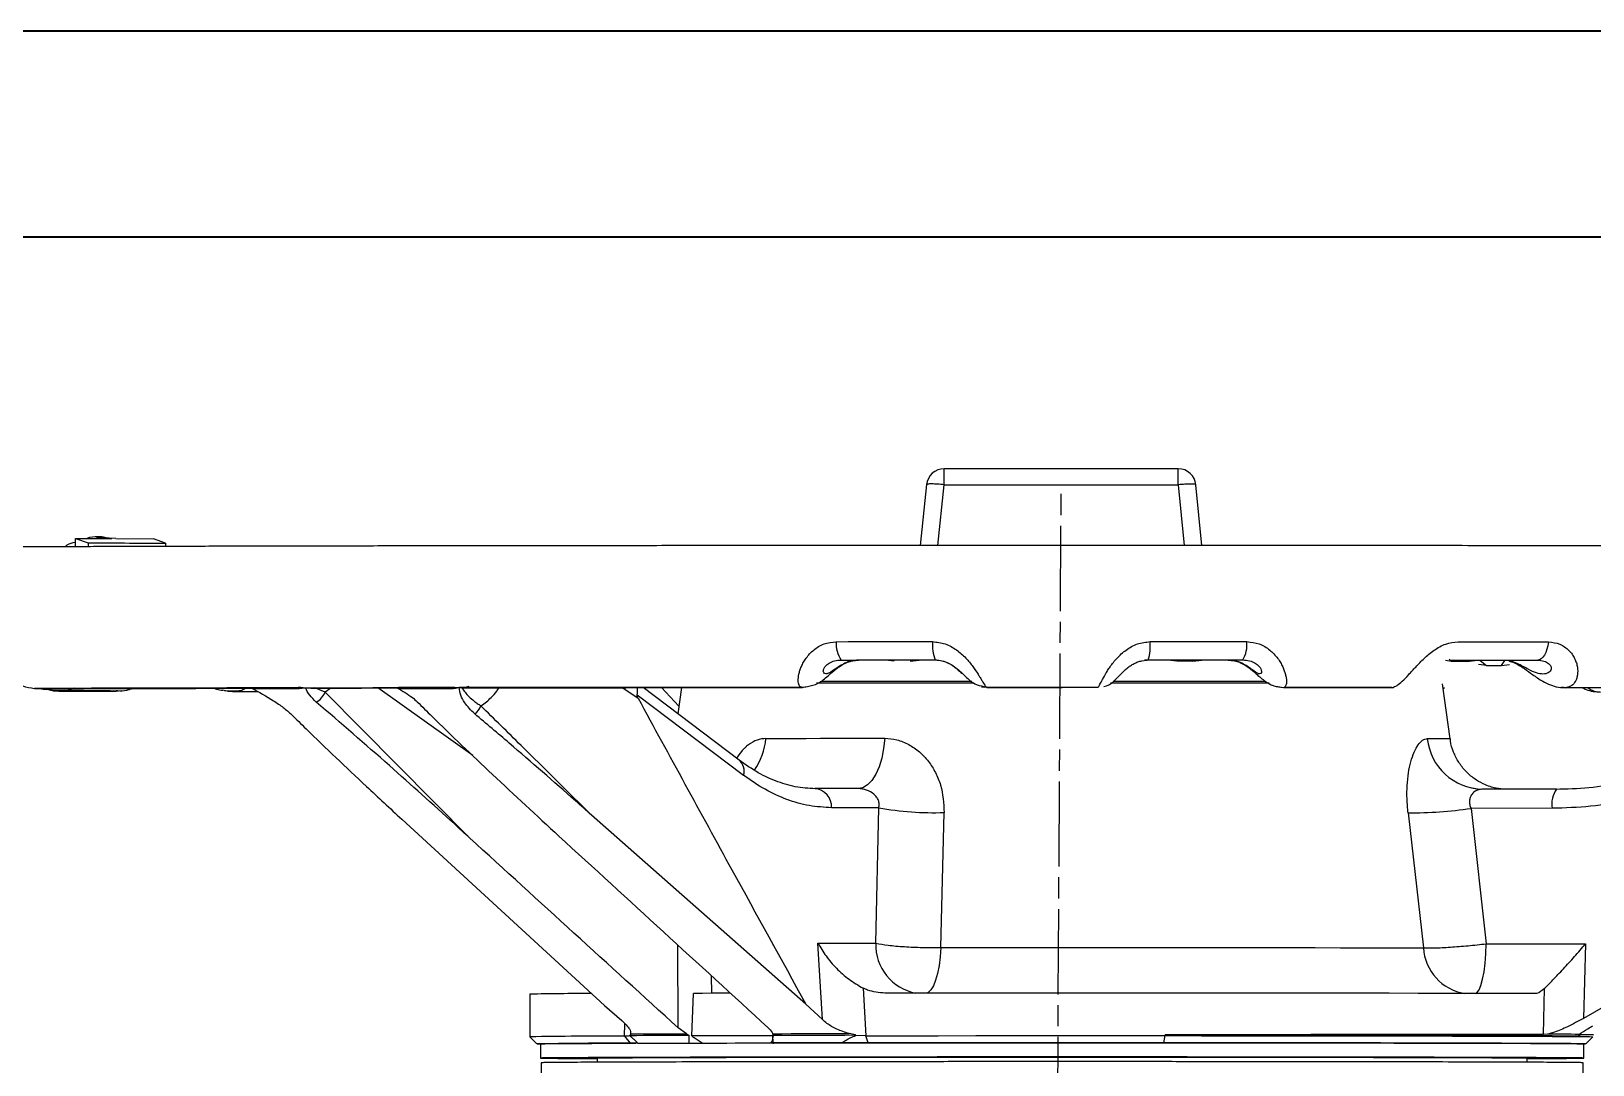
# Model space of a CAD drawing. Header units: millimetres. Extents: x 2136 to 4572, y 748 to 2471.
# Drawn here: x 3630.7 to 3850.6, y 2325.6 to 2471.2 of the extents above; entities that cross this region are included whole.
import ezdxf

# ---------------------------------------------------------------- set-up
doc = ezdxf.new("R2010")
doc.units = ezdxf.units.MM
doc.linetypes.add('AM_ISO08W050', pattern=[18, 12, -1.5, 3, -1.5])
for name, color, linetype, lineweight in [('AM_7', 4, 'AM_ISO08W050', 25), ('AM_BOR', 7, 'Continuous', 50), ('粗实线', 7, 'Continuous', 40)]:
    doc.layers.add(name, color=color, linetype=linetype, lineweight=lineweight)

# ---------------------------------------------------------------- blocks, each defined once
blk = doc.blocks.new('rA3')
at = {"layer": '粗实线'}
for p, q in [((753.384, 421.26), (333.384, 421.26)), ((748.384, 416.26), (358.384, 416.26))]:
    blk.add_line(p, q, dxfattribs=at)

msp = doc.modelspace()

# ---------------------------------------------------------------- linework, layer by layer
at = {"color": 7, "linetype": 'Continuous', "lineweight": 25}
for p, q in [((3759.276, 2407.327), (3759.276, 2409.582)), ((3792.251, 2409.582), (3759.276, 2409.582)), ((3792.251, 2407.326), (3792.251, 2409.582)), ((3756.789, 2407.341), (3755.897, 2398.764)), ((3758.385, 2398.765), (3759.276, 2407.327)), ((3759.276, 2407.327), (3792.251, 2407.326)), ((3792.251, 2407.326), (3793.073, 2398.765)), ((3795.561, 2398.764), (3794.739, 2407.321)), ((3636.884, 2399.772), (3638.678, 2399.148)), ((3636.884, 2399.772), (3642.02, 2399.749)), ((3636.884, 2398.596), (3636.884, 2399.772)), ((3638.678, 2399.148), (3638.678, 2398.602)), ((3642.56, 2399.747), (3639.834, 2399.867)), ((3640.592, 2399.991), (3640.056, 2399.993)), ((3642.56, 2399.747), (3647.889, 2399.726)), ((3649.552, 2399.096), (3647.889, 2399.726)), ((3649.552, 2399.096), (3649.552, 2398.636)), ((3744.781, 2382.637), (3758.027, 2382.641)), ((3744.781, 2382.637), (3747.16, 2382.614)), ((3752.225, 2382.459), (3750.987, 2382.61)), ((3754.498, 2382.46), (3755.739, 2382.612)), ((3787.079, 2382.525), (3787.855, 2382.621)), ((3788.03, 2382.642), (3787.491, 2382.618)), ((3787.855, 2382.621), (3788.03, 2382.642)), ((3788.03, 2382.642), (3801.337, 2382.639)), ((3792.04, 2382.461), (3790.795, 2382.613)), ((3794.324, 2382.461), (3795.568, 2382.612)), ((3801.337, 2382.639), (3799.34, 2382.615)), ((3830.755, 2382.441), (3829.899, 2382.553)), ((3830.755, 2382.441), (3830.407, 2382.74)), ((3830.453, 2382.623), (3842.914, 2382.613)), ((3832.895, 2382.44), (3834.056, 2382.59)), ((3834.781, 2382.59), (3835.661, 2381.842)), ((3837.778, 2381.844), (3838.251, 2382.575)), ((3842.914, 2382.613), (3838.128, 2382.591)), ((3794.324, 2382.461), (3792.04, 2382.461)), ((3832.895, 2382.44), (3830.755, 2382.441)), ((3835.661, 2381.842), (3834.534, 2381.987)), ((3835.661, 2381.842), (3837.778, 2381.844)), ((3837.778, 2381.844), (3838.9, 2381.991)), ((3630.904, 2378.661), (3631.099, 2378.631)), ((3631.201, 2378.62), (3631.119, 2378.631)), ((3631.201, 2378.62), (3631.42, 2378.631)), ((3633.375, 2378.374), (3632.798, 2378.501)), ((3633.215, 2378.444), (3633.551, 2378.399)), ((3633.709, 2378.31), (3633.423, 2378.347)), ((3633.622, 2378.32), (3633.423, 2378.347)), ((3633.551, 2378.399), (3633.61, 2378.391)), ((3633.61, 2378.391), (3634.56, 2378.263)), ((3641.84, 2378.28), (3642.639, 2378.32)), ((3642.583, 2378.234), (3643.395, 2378.358)), ((3642.639, 2378.32), (3642.823, 2378.329)), ((3644.48, 2378.523), (3645.133, 2378.623)), ((3658.02, 2378.298), (3657.626, 2378.396)), ((3658.324, 2378.232), (3657.911, 2378.274)), ((3658.014, 2378.264), (3657.911, 2378.274)), ((3658.485, 2378.242), (3658.324, 2378.232)), ((3658.324, 2378.232), (3662.494, 2378.222)), ((3658.903, 2378.241), (3658.485, 2378.242)), ((3658.608, 2378.25), (3659.01, 2378.19)), ((3661.89, 2378.755), (3668.353, 2378.768)), ((3661.89, 2378.755), (3662.146, 2378.618)), ((3662.146, 2378.618), (3668.388, 2378.625)), ((3668.642, 2378.767), (3668.239, 2378.766)), ((3668.353, 2378.768), (3668.388, 2378.625)), ((3668.388, 2378.625), (3669.131, 2378.728)), ((3672.072, 2378.105), (3670.606, 2378.718)), ((3672.854, 2378.687), (3672.072, 2378.105)), ((3692.882, 2369.165), (3679.496, 2378.698)), ((3682.16, 2378.734), (3682.243, 2378.727)), ((3682.529, 2378.792), (3689.915, 2378.802)), ((3682.529, 2378.792), (3682.811, 2378.635)), ((3682.811, 2378.635), (3689.907, 2378.639)), ((3689.915, 2378.802), (3689.907, 2378.639)), ((3690.931, 2378.744), (3691.327, 2378.719)), ((3691.842, 2378.824), (3692.359, 2378.93)), ((3714.015, 2378.74), (3716.151, 2377.257)), ((3730.368, 2368.542), (3716.853, 2378.743)), ((3721.881, 2376.119), (3719.462, 2378.745)), ((3722.25, 2378.747), (3721.732, 2375.06)), ((3739.111, 2378.79), (3739.791, 2378.844)), ((3739.146, 2378.777), (3739.791, 2378.844)), ((3739.219, 2378.799), (3739.146, 2378.777)), ((3764.549, 2378.852), (3764.919, 2378.821)), ((3765.267, 2378.781), (3764.549, 2378.852)), ((3764.86, 2378.91), (3765.004, 2378.866)), ((3806.454, 2378.846), (3807.193, 2378.782)), ((3806.712, 2378.824), (3807.103, 2378.76)), ((3807.158, 2378.77), (3807.112, 2378.789)), ((3822.349, 2378.76), (3822.556, 2378.781)), ((3830.562, 2371.515), (3829.472, 2379.272)), ((3829.565, 2378.61), (3829.778, 2378.747)), ((3846.241, 2378.817), (3846.963, 2378.748)), ((3846.869, 2378.737), (3846.241, 2378.817)), ((3846.869, 2378.737), (3846.7, 2378.773)), ((3847.204, 2378.737), (3846.869, 2378.737)), ((3692.463, 2357.544), (3672.072, 2378.105)), ((3716.013, 2377.727), (3731.024, 2366.397)), ((3747.167, 2364.524), (3741.053, 2364.543)), ((3747.771, 2364.505), (3747.765, 2364.472)), ((3747.793, 2364.64), (3747.777, 2364.541)), ((3834.648, 2364.399), (3833.711, 2364.57)), ((3835.037, 2364.45), (3834.656, 2364.351)), ((3845.544, 2364.454), (3835.033, 2364.45)), ((3739.788, 2334.162), (3709.606, 2360.782)), ((3750.066, 2361.81), (3743.42, 2361.83)), ((3749.628, 2342.736), (3750.066, 2361.81)), ((3758.794, 2342.14), (3759.274, 2361.154)), ((3824.629, 2361.098), (3826.786, 2342.082)), ((3844.926, 2361.744), (3833.497, 2361.739)), ((3833.497, 2361.739), (3835.638, 2342.663)), ((3682.855, 2360.207), (3711.434, 2333.949)), ((3721.778, 2330.831), (3721.747, 2342.492)), ((3741.495, 2342.762), (3749.628, 2342.736)), ((3742.116, 2331.974), (3741.495, 2342.762)), ((3835.638, 2342.663), (3849.628, 2342.67)), ((3849.628, 2342.67), (3849.352, 2332.158)), ((3726.523, 2335.681), (3726.514, 2338.132)), ((3747.855, 2336.423), (3748.218, 2329.712)), ((3843.692, 2329.864), (3843.853, 2336.341)), ((3700.898, 2335.563), (3700.898, 2329.563)), ((3723.715, 2329.678), (3723.952, 2335.679)), ((3742.116, 2331.974), (3739.788, 2334.162)), ((3853.67, 2334.612), (3849.352, 2332.158)), ((3711.434, 2333.949), (3713.877, 2331.839)), ((3714.216, 2329.655), (3714.274, 2331.396)), ((3714.995, 2329.762), (3714.993, 2329.682)), ((3715.107, 2329.96), (3714.995, 2329.762)), ((3722.954, 2329.979), (3721.778, 2330.831)), ((3722.954, 2329.979), (3723.317, 2329.782)), ((3723.317, 2329.782), (3723.28, 2328.679)), ((3735.098, 2330), (3735.154, 2329.802)), ((3735.198, 2328.699), (3735.154, 2329.802)), ((3746.8, 2329.815), (3745.869, 2330.012)), ((3746.805, 2329.729), (3746.8, 2329.815)), ((3748.218, 2329.712), (3746.805, 2329.729)), ((3790.416, 2329.72), (3790.416, 2329.824)), ((3844.25, 2329.929), (3843.692, 2329.864)), ((3848.731, 2329.902), (3848.644, 2329.843)), ((3700.898, 2329.563), (3701.898, 2328.563)), ((3702.398, 2328.563), (3702.398, 2326.563)), ((3714.216, 2329.655), (3715.038, 2328.653)), ((3715.038, 2328.653), (3715.893, 2328.657)), ((3716.056, 2328.661), (3716.094, 2328.661)), ((3735.214, 2328.547), (3735.208, 2328.686)), ((3748.587, 2328.71), (3748.218, 2329.712)), ((3790.22, 2328.718), (3790.416, 2329.72)), ((3849.398, 2326.563), (3849.398, 2328.563)), ((3849.649, 2328.562), (3850.649, 2329.562)), ((3702.498, 2325.905), (3701.977, 2286.069)), ((3710.398, 2326.576), (3710.398, 2325.975)), ((3841.398, 2325.974), (3841.398, 2326.575)), ((3849.669, 2297.539), (3849.298, 2325.904))]:
    msp.add_line(p, q, dxfattribs=at)
at = {"color": 7, "linetype": 'Continuous', "lineweight": 25, "flags": 128}
for points in [[(3744.08, 2385.221), (3745.764, 2385.222), (3747.45, 2385.223), (3749.14, 2385.223), (3750.832, 2385.224), (3752.526, 2385.224), (3754.224, 2385.225), (3755.923, 2385.225), (3757.624, 2385.225)], [(3788.304, 2385.226), (3790.011, 2385.226), (3791.716, 2385.226), (3793.42, 2385.225), (3795.123, 2385.225), (3796.823, 2385.225), (3798.521, 2385.224), (3800.217, 2385.224), (3801.91, 2385.223)], [(3831.682, 2385.207), (3833.296, 2385.206), (3834.905, 2385.205), (3836.507, 2385.203), (3838.103, 2385.202), (3839.693, 2385.201), (3841.277, 2385.199), (3842.853, 2385.198), (3844.423, 2385.196)], [(3844.423, 2385.196), (3844.32, 2384.65), (3844.184, 2384.149), (3844.02, 2383.703), (3843.83, 2383.324), (3843.62, 2383.019), (3843.394, 2382.796), (3843.156, 2382.659), (3842.914, 2382.613)], [(3755.739, 2382.612), (3755.143, 2382.612), (3754.548, 2382.612), (3753.954, 2382.611), (3753.36, 2382.611), (3752.766, 2382.611), (3752.172, 2382.611), (3751.579, 2382.611), (3750.987, 2382.61)], [(3795.568, 2382.612), (3794.972, 2382.612), (3794.376, 2382.612), (3793.78, 2382.612), (3793.184, 2382.612), (3792.587, 2382.613), (3791.99, 2382.613), (3791.392, 2382.613), (3790.795, 2382.613)], [(3763.449, 2379.384), (3762.63, 2379.383), (3758.443, 2379.381), (3754.373, 2379.377), (3750.446, 2379.373), (3746.688, 2379.369), (3743.125, 2379.363), (3741.296, 2379.36)], [(3805.058, 2379.368), (3804.616, 2379.369), (3800.834, 2379.374), (3796.886, 2379.378), (3792.798, 2379.381), (3788.598, 2379.384), (3784.314, 2379.385), (3782.715, 2379.386)], [(3734.163, 2371.591), (3735.95, 2371.595), (3737.834, 2371.599), (3739.81, 2371.603), (3741.873, 2371.606), (3744.018, 2371.61), (3746.241, 2371.613), (3748.535, 2371.616), (3750.896, 2371.619)], [(3750.896, 2371.619), (3750.743, 2370.182), (3750.475, 2368.829), (3750.101, 2367.602), (3749.633, 2366.54), (3749.086, 2365.677), (3748.478, 2365.042), (3747.827, 2364.653), (3747.155, 2364.524)], [(3758.794, 2342.14), (3758.706, 2340.835), (3758.551, 2339.606), (3758.335, 2338.492), (3758.065, 2337.528), (3757.749, 2336.745), (3757.398, 2336.168), (3757.022, 2335.815), (3756.796, 2335.718)], [(3758.794, 2342.14), (3763.281, 2342.142), (3767.846, 2342.144), (3772.461, 2342.145), (3777.098, 2342.145), (3781.727, 2342.144), (3786.32, 2342.143), (3790.848, 2342.141), (3795.283, 2342.138), (3799.597, 2342.134), (3803.764, 2342.13), (3807.758, 2342.125), (3811.554, 2342.119), (3815.128, 2342.113), (3818.458, 2342.106), (3821.524, 2342.098), (3824.306, 2342.09), (3826.786, 2342.082)], [(3834.182, 2335.664), (3834.335, 2335.763), (3834.626, 2336.155), (3834.896, 2336.795), (3835.136, 2337.661), (3835.336, 2338.72), (3835.49, 2339.937), (3835.592, 2341.267), (3835.638, 2342.663)], [(3729.096, 2335.688), (3727.86, 2335.686), (3726.53, 2335.684), (3725.227, 2335.681), (3723.952, 2335.679)], [(3842.399, 2335.637), (3839.752, 2335.647), (3836.78, 2335.656), (3833.496, 2335.665), (3829.918, 2335.674), (3826.065, 2335.682), (3821.955, 2335.689), (3817.61, 2335.696), (3813.052, 2335.702), (3808.305, 2335.707), (3803.392, 2335.712), (3798.338, 2335.716), (3793.17, 2335.719), (3787.913, 2335.721), (3782.596, 2335.723), (3777.244, 2335.723), (3771.885, 2335.723), (3766.547, 2335.722), (3761.256, 2335.72), (3756.04, 2335.718), (3750.926, 2335.714)], [(3714.995, 2329.762), (3715.946, 2329.764), (3716.923, 2329.767), (3717.927, 2329.77), (3718.956, 2329.772), (3720.009, 2329.775), (3721.088, 2329.777), (3722.191, 2329.78), (3723.317, 2329.782)], [(3715.107, 2329.96), (3716.01, 2329.963), (3716.935, 2329.965), (3717.884, 2329.968), (3718.855, 2329.97), (3719.848, 2329.972), (3720.862, 2329.975), (3721.898, 2329.977), (3722.954, 2329.979)], [(3735.098, 2330), (3736.392, 2330.001), (3737.703, 2330.003), (3739.029, 2330.005), (3740.369, 2330.006), (3741.724, 2330.008), (3743.093, 2330.009), (3744.475, 2330.01), (3745.869, 2330.012)], [(3735.154, 2329.802), (3736.549, 2329.804), (3737.963, 2329.806), (3739.395, 2329.807), (3740.844, 2329.809), (3742.31, 2329.81), (3743.792, 2329.812), (3745.289, 2329.813), (3746.8, 2329.815)], [(3790.416, 2329.824), (3795.522, 2329.821), (3800.529, 2329.818), (3805.415, 2329.813), (3810.155, 2329.809), (3814.725, 2329.803), (3819.105, 2329.797), (3823.271, 2329.79), (3827.205, 2329.783), (3830.886, 2329.774), (3834.297, 2329.766), (3837.42, 2329.757), (3840.242, 2329.747), (3842.748, 2329.738), (3844.926, 2329.727), (3846.764, 2329.717), (3848.256, 2329.706), (3848.888, 2329.7)], [(3702.398, 2328.545), (3702.365, 2328.546), (3701.959, 2328.557), (3701.934, 2328.568), (3702.289, 2328.58), (3703.024, 2328.591), (3704.133, 2328.602), (3705.611, 2328.613), (3707.451, 2328.623), (3709.644, 2328.634), (3712.177, 2328.644), (3715.038, 2328.653)], [(3716.094, 2328.661), (3716.928, 2328.664), (3717.782, 2328.666), (3718.653, 2328.668), (3719.543, 2328.67), (3720.451, 2328.672), (3721.376, 2328.674), (3722.32, 2328.677), (3723.28, 2328.679)], [(3735.162, 2329.698), (3733.637, 2329.696), (3732.137, 2329.693), (3730.663, 2329.691), (3729.216, 2329.689), (3727.797, 2329.686), (3726.406, 2329.684), (3725.045, 2329.681), (3723.715, 2329.678)], [(3725.166, 2328.678), (3726.302, 2328.681), (3727.46, 2328.683), (3728.639, 2328.685), (3729.838, 2328.687), (3731.058, 2328.689), (3732.297, 2328.691), (3733.555, 2328.693), (3734.831, 2328.695)], [(3849.398, 2328.563), (3849.387, 2328.565), (3849.125, 2328.576), (3848.513, 2328.587), (3847.555, 2328.598), (3846.256, 2328.608), (3844.622, 2328.618), (3842.66, 2328.628), (3840.38, 2328.638), (3837.793, 2328.647), (3834.91, 2328.656), (3831.747, 2328.665), (3828.317, 2328.673), (3824.638, 2328.68), (3820.726, 2328.687), (3816.601, 2328.694), (3812.281, 2328.699), (3807.789, 2328.704), (3803.144, 2328.709), (3798.37, 2328.712), (3793.488, 2328.715), (3788.523, 2328.718), (3783.497, 2328.719), (3778.435, 2328.72), (3773.361, 2328.72), (3768.3, 2328.719), (3763.274, 2328.718), (3758.309, 2328.716), (3753.427, 2328.713), (3748.652, 2328.709), (3744.008, 2328.705), (3739.515, 2328.7), (3735.196, 2328.694), (3734.944, 2328.694)], [(3735.198, 2328.699), (3736.364, 2328.7), (3737.544, 2328.702), (3738.736, 2328.703), (3739.94, 2328.704), (3741.156, 2328.706), (3742.384, 2328.707), (3743.623, 2328.708), (3744.872, 2328.71)], [(3748.218, 2329.712), (3753.275, 2329.716), (3758.449, 2329.719), (3763.712, 2329.721), (3769.038, 2329.723), (3774.398, 2329.723), (3779.767, 2329.723), (3785.115, 2329.722), (3790.416, 2329.72)], [(3748.587, 2328.71), (3753.577, 2328.714), (3758.681, 2328.717), (3763.874, 2328.719), (3769.128, 2328.721), (3774.417, 2328.721), (3779.713, 2328.721), (3784.99, 2328.72), (3790.22, 2328.718)], [(3790.22, 2328.718), (3795.258, 2328.715), (3800.199, 2328.712), (3805.019, 2328.708), (3809.695, 2328.703), (3814.205, 2328.698), (3818.526, 2328.692), (3822.637, 2328.685), (3826.518, 2328.678), (3830.15, 2328.67), (3833.515, 2328.661), (3836.597, 2328.652), (3839.381, 2328.643), (3841.853, 2328.633), (3844.002, 2328.623), (3845.816, 2328.613), (3847.287, 2328.602), (3848.408, 2328.591), (3849.173, 2328.58), (3849.579, 2328.569), (3849.623, 2328.558), (3849.398, 2328.549)], [(3790.416, 2329.72), (3795.522, 2329.718), (3800.529, 2329.714), (3805.415, 2329.71), (3810.155, 2329.705), (3814.725, 2329.7), (3819.105, 2329.693), (3823.271, 2329.687), (3827.205, 2329.679), (3830.886, 2329.671), (3834.297, 2329.663), (3837.42, 2329.654), (3840.242, 2329.644), (3842.748, 2329.634), (3844.926, 2329.624), (3846.764, 2329.613), (3848.256, 2329.603), (3849.392, 2329.592), (3850.167, 2329.581), (3850.578, 2329.569), (3850.649, 2329.562)], [(3841.398, 2326.491), (3841.559, 2326.492), (3843.681, 2326.502), (3845.481, 2326.512), (3846.948, 2326.522), (3848.077, 2326.533), (3848.862, 2326.544), (3849.3, 2326.554), (3849.387, 2326.565), (3849.125, 2326.576), (3848.513, 2326.587), (3847.555, 2326.598), (3846.256, 2326.608), (3844.622, 2326.618), (3842.66, 2326.628), (3840.38, 2326.638), (3837.793, 2326.647), (3834.91, 2326.656), (3831.747, 2326.665), (3828.317, 2326.673), (3824.638, 2326.68), (3820.726, 2326.687), (3816.601, 2326.694), (3812.281, 2326.699), (3807.789, 2326.704), (3803.144, 2326.709), (3798.37, 2326.712), (3793.488, 2326.715), (3788.523, 2326.718), (3783.497, 2326.719), (3778.435, 2326.72), (3773.361, 2326.72), (3768.3, 2326.719), (3763.274, 2326.718), (3758.309, 2326.716), (3753.427, 2326.713), (3748.652, 2326.709), (3744.008, 2326.705), (3739.515, 2326.7), (3735.196, 2326.694), (3731.07, 2326.688), (3727.159, 2326.681), (3723.479, 2326.673), (3720.05, 2326.665), (3716.886, 2326.657), (3714.004, 2326.648), (3711.416, 2326.639), (3709.136, 2326.629), (3707.175, 2326.619), (3705.54, 2326.609), (3704.241, 2326.598), (3703.283, 2326.588), (3702.672, 2326.577), (3702.409, 2326.566), (3702.497, 2326.555), (3702.934, 2326.544), (3703.719, 2326.534), (3704.848, 2326.523), (3706.316, 2326.513), (3708.115, 2326.503), (3710.237, 2326.493), (3710.398, 2326.492)], [(3710.398, 2326.551), (3710.192, 2326.558), (3710.192, 2326.568), (3710.543, 2326.579), (3711.242, 2326.589), (3712.286, 2326.599), (3713.67, 2326.609), (3715.385, 2326.618), (3717.424, 2326.628), (3719.774, 2326.636), (3722.424, 2326.645), (3725.36, 2326.653), (3728.565, 2326.661), (3732.022, 2326.668), (3735.714, 2326.674), (3739.62, 2326.68), (3743.719, 2326.686), (3747.99, 2326.69), (3752.41, 2326.694), (3756.956, 2326.698), (3761.602, 2326.7), (3766.325, 2326.702), (3771.099, 2326.703), (3775.898, 2326.704), (3780.698, 2326.703), (3785.472, 2326.702), (3790.194, 2326.7), (3794.841, 2326.697), (3799.386, 2326.694), (3803.806, 2326.69), (3808.077, 2326.685), (3812.177, 2326.68), (3816.083, 2326.674), (3819.774, 2326.667), (3823.232, 2326.66), (3826.437, 2326.653), (3829.372, 2326.644), (3832.022, 2326.636), (3834.372, 2326.627), (3836.411, 2326.618), (3838.127, 2326.608), (3839.51, 2326.598), (3840.555, 2326.588), (3841.254, 2326.578), (3841.604, 2326.568), (3841.604, 2326.557), (3841.398, 2326.55)]]:
    msp.add_lwpolyline(points, dxfattribs=at)
at = {"color": 7, "linetype": 'Continuous', "lineweight": 25}
for centre, radius, start, end in [((3759.276, 2407.082), 2.5, 89.99963, 174.0622), ((3792.251, 2407.082), 2.5, 5.48335, 89.99975), ((3747.606, 2384.791), 3.552, 173.03617, 217.31461), ((3763.065, 2384.749), 5.461, 174.99942, 202.70803), ((3780.563, 2384.738), 7.756, 344.31989, 3.60709), ((3797.84, 2384.77), 4.095, 328.64341, 6.35188), ((3669.333, 2379.306), 2.99, 299.82941, 336.32535), ((3691.273, 2377.386), 2.995, 308.67298, 336.20635), ((3724.806, 2372.462), 9.398, 325.32743, 354.67802), ((3827.892, 2285.174), 86.382, 88.22863, 90.36633), ((3835.235, 2372.386), 7.939, 186.01237, 268.57478), ((3729.06, 2366.969), 2.046, 343.7516, 50.24879), ((3740.789, 2361.923), 2.633, 357.9869, 84.42865), ((3848.473, 2362.36), 3.6, 144.41671, 189.84152), ((3757.775, 2405.06), 43.932, 259.89257, 271.95432), ((3824.594, 2423.266), 62.168, 270.03279, 278.23411), ((3756.552, 2342.533), 6.927, 178.32202, 259.40651), ((3833.728, 2342.53), 6.956, 183.69146, 260.57483), ((3707.972, 2013.631), 322.01, 89.73693, 91.25872), ((3838.849, 1081.387), 1248.554, 89.54649, 89.75213), ((3712.694, 1579.031), 750.625, 89.883813, 90.900378), ((3714.083, 1596.28), 732.377, 89.853938, 90.914175)]:
    msp.add_arc(centre, radius, start, end, dxfattribs=at)
for points in [[(3759.276, 2407.327), (3758.952, 2407.356), (3758.304, 2407.416), (3757.486, 2407.444), (3756.91, 2407.424), (3756.829, 2407.369), (3756.789, 2407.341)], [(3794.739, 2407.321), (3794.7, 2407.349), (3794.62, 2407.405), (3794.043, 2407.43), (3793.223, 2407.408), (3792.575, 2407.354), (3792.251, 2407.326)]]:
    msp.add_open_spline(points, degree=3, dxfattribs=at)
for points, knots in [([(3638.443, 2399.765), (3638.598, 2399.821), (3639.748, 2400.24), (3640.966, 2399.977), (3642.02, 2399.749)], [0, 0, 0, 0, 0.1344178, 1, 1, 1, 1]), ([(3775.899, 2398.767), (3773.5, 2398.767), (3770.119, 2398.767), (3765.116, 2398.766), (3760.825, 2398.765), (3755.72, 2398.764), (3750.378, 2398.763), (3744.813, 2398.76), (3739.11, 2398.758), (3733.325, 2398.755), (3727.5, 2398.751), (3721.67, 2398.747), (3715.863, 2398.742), (3710.104, 2398.737), (3704.413, 2398.731), (3698.809, 2398.725), (3693.308, 2398.718), (3687.926, 2398.711), (3682.677, 2398.703), (3677.573, 2398.695), (3672.626, 2398.687), (3667.846, 2398.678), (3663.243, 2398.669), (3658.827, 2398.659), (3654.605, 2398.649), (3650.584, 2398.639), (3646.773, 2398.628), (3643.175, 2398.617), (3639.797, 2398.606), (3636.643, 2398.595), (3633.715, 2398.583), (3631.015, 2398.572), (3628.547, 2398.56), (3626.307, 2398.549), (3624.302, 2398.537), (3622.578, 2398.526), (3621.614, 2398.518), (3621.168, 2398.515)], [0, 0, 0, 0, 0.0344071, 0.0485109, 0.0718894, 0.0961605, 0.1221805, 0.149305, 0.1772714, 0.2058697, 0.2349502, 0.2644009, 0.2941371, 0.3240924, 0.3542143, 0.3844599, 0.4147936, 0.445185, 0.4756078, 0.5060385, 0.5364555, 0.5668389, 0.5971695, 0.6274283, 0.6575964, 0.6876542, 0.7175815, 0.7473561, 0.7769545, 0.8063502, 0.8355137, 0.8644114, 0.8930048, 0.921249, 0.9490912, 0.9764687, 1, 1, 1, 1]), ([(3635.414, 2398.59), (3635.517, 2398.683), (3635.94, 2399.064), (3636.477, 2399.164), (3636.884, 2399.24)], [0, 0, 0, 0, 0.2430477, 1, 1, 1, 1]), ([(3638.678, 2399.148), (3640.335, 2399.14), (3643.656, 2399.122), (3647.583, 2399.104), (3649.552, 2399.096)], [0, 0, 0, 0, 0.498853, 1, 1, 1, 1]), ([(3937.372, 2378.485), (3937.427, 2378.491), (3937.568, 2378.506), (3937.95, 2378.563), (3938.518, 2378.677), (3939.239, 2378.869), (3940.152, 2379.196), (3941.278, 2379.743), (3942.535, 2380.591), (3943.763, 2381.753), (3944.814, 2383.169), (3945.607, 2384.764), (3946.107, 2386.478), (3946.295, 2388.255), (3946.167, 2390.037), (3945.724, 2391.768), (3944.982, 2393.393), (3943.965, 2394.861), (3942.705, 2396.125), (3941.34, 2397.078), (3940.082, 2397.684), (3939.085, 2398.025), (3938.327, 2398.213), (3937.745, 2398.316), (3937.301, 2398.373), (3936.933, 2398.406), (3936.519, 2398.431), (3936.129, 2398.444), (3935.54, 2398.458), (3934.755, 2398.471), (3933.822, 2398.484), (3932.636, 2398.496), (3931.252, 2398.509), (3929.589, 2398.521), (3927.655, 2398.534), (3925.452, 2398.547), (3922.986, 2398.56), (3920.26, 2398.573), (3917.28, 2398.585), (3914.051, 2398.597), (3910.579, 2398.609), (3906.871, 2398.621), (3902.932, 2398.633), (3898.771, 2398.644), (3894.394, 2398.654), (3889.81, 2398.665), (3885.027, 2398.675), (3880.053, 2398.684), (3874.898, 2398.693), (3869.571, 2398.702), (3864.083, 2398.71), (3858.444, 2398.718), (3852.665, 2398.725), (3846.758, 2398.731), (3840.735, 2398.737), (3834.609, 2398.743), (3828.397, 2398.748), (3822.117, 2398.752), (3815.793, 2398.756), (3809.459, 2398.759), (3803.183, 2398.762), (3797.132, 2398.764), (3791.687, 2398.765), (3786.911, 2398.766), (3781.782, 2398.767), (3778.146, 2398.767), (3775.899, 2398.767)], [0, 0, 0, 0, 0.0017465, 0.0044658, 0.0070078, 0.0098268, 0.0132699, 0.01777, 0.0233681, 0.0295284, 0.0358372, 0.0421771, 0.0485239, 0.0548725, 0.0612218, 0.0675716, 0.0739223, 0.080274, 0.0866264, 0.0929737, 0.0980915, 0.1017275, 0.1047111, 0.1075398, 0.110673, 0.1150505, 0.1222946, 0.1411051, 0.1636746, 0.1818588, 0.204115, 0.2240384, 0.2453355, 0.2673737, 0.2899055, 0.3127692, 0.3358643, 0.359126, 0.3825109, 0.405989, 0.4295389, 0.4531449, 0.4767954, 0.5004811, 0.5241948, 0.5479305, 0.5716831, 0.5954484, 0.619222, 0.6430003, 0.666779, 0.690554, 0.7143201, 0.7380713, 0.7617997, 0.7854945, 0.8091398, 0.8327115, 0.8561692, 0.8794397, 0.9023738, 0.9246109, 0.9449865, 0.9610624, 0.975932, 1, 1, 1, 1]), ([(3620.661, 2385.012), (3620.925, 2384.949), (3621.455, 2384.823), (3622.467, 2383.923), (3623.411, 2382.987), (3624.242, 2382.198), (3625.101, 2381.432), (3626.038, 2380.699), (3627.039, 2380.053), (3628.08, 2379.484), (3629.443, 2378.916), (3630.537, 2378.728), (3631.099, 2378.631)], [0, 0, 0, 0, 0.1245352, 0.2497123, 0.3746683, 0.4358121, 0.4997348, 0.6193036, 0.6831306, 0.7499247, 0.8713728, 1, 1, 1, 1]), ([(3739.111, 2378.79), (3739.004, 2378.874), (3738.798, 2379.038), (3738.681, 2379.697), (3738.748, 2380.455), (3738.941, 2381.168), (3739.152, 2381.728), (3739.442, 2382.313), (3739.956, 2383.119), (3740.836, 2384.082), (3742.294, 2385.019), (3743.485, 2385.154), (3744.08, 2385.221)], [0, 0, 0, 0, 0.12824094, 0.2497124, 0.38013368, 0.44117675, 0.49972094, 0.5635671, 0.62460086, 0.74964368, 0.87499954, 1, 1, 1, 1]), ([(3757.624, 2385.225), (3758.234, 2385.159), (3759.457, 2385.025), (3760.794, 2384.243), (3761.71, 2383.511), (3762.316, 2382.921), (3762.856, 2382.309), (3763.464, 2381.528), (3763.959, 2380.787), (3764.358, 2380.141), (3764.695, 2379.58), (3765.024, 2379.032), (3765.172, 2378.875), (3765.248, 2378.794)], [0, 0, 0, 0, 0.1245194, 0.2495841, 0.3108218, 0.3749069, 0.4359753, 0.4998788, 0.6193777, 0.6832429, 0.7501183, 0.8717113, 1, 1, 1, 1]), ([(3780.96, 2378.792), (3781.013, 2378.871), (3781.118, 2379.025), (3781.451, 2379.676), (3781.857, 2380.431), (3782.292, 2381.145), (3782.667, 2381.707), (3783.105, 2382.294), (3783.797, 2383.105), (3784.854, 2384.076), (3786.458, 2385.023), (3787.689, 2385.159), (3788.304, 2385.226)], [0, 0, 0, 0, 0.12815128, 0.24968425, 0.38014414, 0.44118834, 0.49971966, 0.56356941, 0.62458975, 0.74964254, 0.87500653, 1, 1, 1, 1]), ([(3801.91, 2385.223), (3802.514, 2385.158), (3803.416, 2385.06), (3804.461, 2384.533), (3805.154, 2384.051), (3805.758, 2383.488), (3806.253, 2382.893), (3806.661, 2382.278), (3807.072, 2381.492), (3807.332, 2380.749), (3807.464, 2380.105), (3807.514, 2379.546), (3807.457, 2379.005), (3807.283, 2378.857), (3807.193, 2378.782)], [0, 0, 0, 0, 0.1244726, 0.1859089, 0.2498878, 0.3111053, 0.3751889, 0.4362181, 0.5000981, 0.6195311, 0.6833816, 0.7502528, 0.8718565, 1, 1, 1, 1]), ([(3822.418, 2378.772), (3822.63, 2378.845), (3823.043, 2378.989), (3823.813, 2379.632), (3824.538, 2380.385), (3825.191, 2381.099), (3825.708, 2381.662), (3826.267, 2382.252), (3827.094, 2383.067), (3828.26, 2384.046), (3829.903, 2385.002), (3831.09, 2385.139), (3831.682, 2385.207)], [0, 0, 0, 0, 0.1280635, 0.2496605, 0.3801541, 0.4411983, 0.4997165, 0.5635714, 0.6245804, 0.7496419, 0.8750131, 1, 1, 1, 1]), ([(3844.423, 2385.196), (3844.979, 2385.13), (3845.808, 2385.031), (3846.715, 2384.497), (3847.291, 2384.011), (3847.762, 2383.442), (3848.111, 2382.844), (3848.356, 2382.224), (3848.538, 2381.435), (3848.54, 2380.691), (3848.392, 2380.047), (3848.146, 2379.491), (3847.701, 2378.957), (3847.213, 2378.819), (3846.963, 2378.748)], [0, 0, 0, 0, 0.1244778, 0.1858957, 0.249876, 0.3110978, 0.3752041, 0.4362225, 0.5001072, 0.6195243, 0.6833849, 0.7502763, 0.8719414, 1, 1, 1, 1]), ([(3739.63, 2378.844), (3740.159, 2378.926), (3741.3, 2379.101), (3742.397, 2379.968), (3743.309, 2380.765), (3744.087, 2381.438), (3744.937, 2381.996), (3745.658, 2382.343), (3746.428, 2382.575), (3746.935, 2382.6), (3747.196, 2382.613)], [0, 0, 0, 0, 0.1857217, 0.4006953, 0.525066, 0.6801172, 0.7583564, 0.8357456, 0.9152422, 1, 1, 1, 1]), ([(3747.16, 2382.614), (3746.834, 2382.59), (3746.182, 2382.543), (3745.252, 2382.189), (3744.479, 2381.747), (3743.711, 2381.214), (3743.091, 2380.791), (3742.586, 2380.639), (3742.26, 2380.802), (3742.208, 2381.23), (3742.512, 2381.763), (3743.027, 2382.206), (3743.818, 2382.566), (3744.46, 2382.613), (3744.781, 2382.637)], [0, 0, 0, 0, 0.0625989, 0.1249043, 0.1872263, 0.2496807, 0.3746119, 0.4998044, 0.6249986, 0.7497987, 0.8151711, 0.8749227, 0.9374287, 1, 1, 1, 1]), ([(3750.987, 2382.61), (3750.296, 2382.611), (3748.916, 2382.611), (3747.745, 2382.613), (3747.16, 2382.614)], [0, 0, 0, 0, 0.500015, 1, 1, 1, 1]), ([(3758.234, 2382.616), (3758.008, 2382.615), (3757.324, 2382.613), (3756.374, 2382.613), (3755.739, 2382.612)], [0, 0, 0, 0, 0.33151063, 1, 1, 1, 1]), ([(3758.027, 2382.641), (3758.355, 2382.618), (3759.013, 2382.57), (3759.914, 2382.211), (3760.62, 2381.768), (3761.251, 2381.239), (3761.663, 2380.813), (3761.799, 2380.751), (3761.861, 2380.722)], [0, 0, 0, 0, 0.1298177, 0.2599092, 0.3835834, 0.5188926, 0.7778114, 1, 1, 1, 1]), ([(3758.929, 2382.539), (3759.205, 2382.457), (3759.768, 2382.289), (3760.581, 2381.815), (3761.344, 2381.213), (3762.359, 2380.268), (3763.408, 2379.207), (3764.428, 2378.998), (3764.86, 2378.91)], [0, 0, 0, 0, 0.099024, 0.2022508, 0.3197532, 0.4562471, 0.7696172, 1, 1, 1, 1]), ([(3781.762, 2378.885), (3781.899, 2378.921), (3782.632, 2379.114), (3783.274, 2379.737), (3784.165, 2380.663), (3784.853, 2381.342), (3785.509, 2381.833), (3786.019, 2382.136), (3786.555, 2382.38), (3786.917, 2382.482), (3787.1, 2382.533)], [0, 0, 0, 0, 0.0714083, 0.3809344, 0.5556887, 0.7203323, 0.7949508, 0.8649836, 0.932048, 1, 1, 1, 1]), ([(3790.795, 2382.613), (3790.159, 2382.614), (3788.888, 2382.615), (3787.957, 2382.617), (3787.491, 2382.618)], [0, 0, 0, 0, 0.5000497, 1, 1, 1, 1]), ([(3799.34, 2382.615), (3798.768, 2382.614), (3797.625, 2382.613), (3796.254, 2382.612), (3795.568, 2382.612)], [0, 0, 0, 0, 0.4999263, 1, 1, 1, 1]), ([(3799.296, 2382.615), (3799.582, 2382.6), (3800.131, 2382.572), (3800.949, 2382.308), (3801.672, 2381.938), (3802.433, 2381.408), (3803.031, 2380.878), (3803.767, 2380.191), (3804.709, 2379.458), (3805.754, 2378.937), (3806.336, 2378.873), (3806.574, 2378.846)], [0, 0, 0, 0, 0.093408, 0.1791879, 0.26097, 0.3408111, 0.4814037, 0.5675837, 0.7643431, 0.9034002, 1, 1, 1, 1]), ([(3801.337, 2382.639), (3801.661, 2382.615), (3802.308, 2382.567), (3803.116, 2382.208), (3803.655, 2381.765), (3804, 2381.232), (3804.003, 2380.804), (3803.745, 2380.641), (3803.306, 2380.792), (3802.738, 2381.215), (3802.003, 2381.749), (3801.246, 2382.191), (3800.321, 2382.545), (3799.667, 2382.592), (3799.34, 2382.615)], [0, 0, 0, 0, 0.0625764, 0.1252848, 0.1848998, 0.2501233, 0.3749307, 0.5001323, 0.6253324, 0.7502715, 0.8127295, 0.8750555, 0.937394, 1, 1, 1, 1]), ([(3838.128, 2382.591), (3837.47, 2382.59), (3836.156, 2382.589), (3834.756, 2382.59), (3834.056, 2382.59)], [0, 0, 0, 0, 0.4999268, 1, 1, 1, 1]), ([(3842.914, 2382.613), (3843.21, 2382.589), (3843.805, 2382.541), (3844.464, 2382.18), (3844.799, 2381.738), (3844.831, 2381.205), (3844.416, 2380.776), (3843.662, 2380.614), (3842.743, 2380.766), (3841.805, 2381.189), (3840.847, 2381.723), (3839.993, 2382.165), (3839.055, 2382.52), (3838.437, 2382.567), (3838.128, 2382.591)], [0, 0, 0, 0, 0.0625764, 0.1252848, 0.1848997, 0.2501233, 0.3749307, 0.5001323, 0.6253324, 0.7502715, 0.8127295, 0.8750555, 0.937394, 1, 1, 1, 1]), ([(3838.846, 2382.499), (3839.078, 2382.432), (3839.542, 2382.297), (3840.3, 2381.897), (3841.208, 2381.308), (3842.043, 2380.684), (3843.115, 2379.923), (3844.225, 2379.278), (3845.549, 2378.814), (3846.324, 2378.76), (3846.74, 2378.731)], [0, 0, 0, 0, 0.0868567, 0.1736311, 0.259945, 0.4143185, 0.5098834, 0.7141667, 0.8464297, 1, 1, 1, 1]), ([(3631.099, 2378.631), (3632.629, 2378.637), (3635.695, 2378.649), (3640.649, 2378.665), (3645.643, 2378.679), (3650.626, 2378.691), (3655.924, 2378.703), (3659.727, 2378.711), (3661.628, 2378.715)], [0, 0, 0, 0, 0.1901055, 0.3809491, 0.5349186, 0.6888882, 0.8444441, 1, 1, 1, 1]), ([(3661.66, 2378.702), (3659.344, 2378.697), (3654.703, 2378.688), (3648.744, 2378.675), (3643.554, 2378.661), (3639.085, 2378.648), (3634.92, 2378.635), (3632.44, 2378.625), (3631.201, 2378.62)], [0, 0, 0, 0, 0.1905993, 0.3819402, 0.5356681, 0.689396, 0.844698, 1, 1, 1, 1]), ([(3631.973, 2378.661), (3632.045, 2378.633), (3632.313, 2378.527), (3632.593, 2378.512), (3632.798, 2378.501)], [0, 0, 0, 0, 0.2662563, 1, 1, 1, 1]), ([(3632.08, 2378.576), (3632.108, 2378.576), (3633.06, 2378.581), (3635.16, 2378.589), (3638.397, 2378.601), (3641.906, 2378.613), (3645.644, 2378.625), (3649.612, 2378.636), (3653.809, 2378.647), (3657.837, 2378.657), (3660.554, 2378.663), (3661.724, 2378.665)], [0, 0, 0, 0, 0.003964, 0.1311845, 0.2589432, 0.3871182, 0.5156196, 0.6443792, 0.7733439, 0.9024716, 1, 1, 1, 1]), ([(3636.788, 2378.684), (3636.569, 2378.587), (3635.648, 2378.179), (3634.548, 2378.254), (3633.709, 2378.31)], [0, 0, 0, 0, 0.23741312, 1, 1, 1, 1]), ([(3633.709, 2378.31), (3634.98, 2378.305), (3637.525, 2378.295), (3640.4, 2378.285), (3641.84, 2378.28)], [0, 0, 0, 0, 0.4993995, 1, 1, 1, 1]), ([(3641.759, 2378.29), (3640.321, 2378.295), (3637.544, 2378.305), (3635.086, 2378.314), (3633.901, 2378.319)], [0, 0, 0, 0, 0.5178805, 1, 1, 1, 1]), ([(3634.536, 2378.263), (3634.542, 2378.263), (3635.544, 2378.259), (3637.775, 2378.25), (3640.466, 2378.241), (3642.175, 2378.236), (3642.642, 2378.234)], [0, 0, 0, 0, 0.0022858, 0.4215553, 0.8421077, 1, 1, 1, 1]), ([(3642.823, 2378.329), (3643.255, 2378.304), (3643.889, 2378.266), (3644.542, 2378.536), (3644.751, 2378.622)], [0, 0, 0, 0, 0.68017584, 1, 1, 1, 1]), ([(3656.438, 2378.653), (3656.547, 2378.607), (3656.94, 2378.439), (3657.338, 2378.414), (3657.626, 2378.396)], [0, 0, 0, 0, 0.2767867, 1, 1, 1, 1]), ([(3660.904, 2378.663), (3660.711, 2378.547), (3660.111, 2378.186), (3659.335, 2378.232), (3658.809, 2378.263)], [0, 0, 0, 0, 0.3216108, 1, 1, 1, 1]), ([(3658.997, 2378.19), (3659.986, 2378.188), (3661.146, 2378.185), (3662.382, 2378.182), (3662.564, 2378.182)], [0, 0, 0, 0, 0.8524702, 1, 1, 1, 1]), ([(3661.628, 2378.715), (3661.624, 2378.722), (3661.616, 2378.738), (3661.726, 2378.752), (3661.841, 2378.754), (3661.89, 2378.755)], [0, 0, 0, 0, 0.36415878, 0.730056, 1, 1, 1, 1]), ([(3661.628, 2378.715), (3661.699, 2378.686), (3661.844, 2378.629), (3662.044, 2378.622), (3662.146, 2378.618)], [0, 0, 0, 0, 0.4905779, 1, 1, 1, 1]), ([(3661.66, 2378.702), (3662.735, 2378.113), (3664.352, 2377.228), (3666.211, 2375.95), (3666.933, 2375.301), (3667.3, 2374.972)], [0, 0, 0, 0, 0.4948815, 0.7435182, 1, 1, 1, 1]), ([(3668.353, 2378.768), (3668.433, 2378.767), (3668.594, 2378.765), (3668.876, 2378.748), (3669.054, 2378.734), (3669.131, 2378.728)], [0, 0, 0, 0, 0.3587973, 0.7200357, 1, 1, 1, 1]), ([(3669.131, 2378.728), (3671.231, 2378.731), (3675.436, 2378.738), (3679.907, 2378.744), (3682.145, 2378.747)], [0, 0, 0, 0, 0.4993351, 1, 1, 1, 1]), ([(3669.293, 2378.715), (3671.372, 2378.719), (3675.532, 2378.725), (3679.951, 2378.731), (3682.16, 2378.734)], [0, 0, 0, 0, 0.5000042, 1, 1, 1, 1]), ([(3670.82, 2376.712), (3670.485, 2377.034), (3669.758, 2377.732), (3669.456, 2378.371), (3669.293, 2378.715)], [0, 0, 0, 0, 0.461832, 1, 1, 1, 1]), ([(3670.044, 2378.682), (3670.914, 2378.684), (3673.442, 2378.688), (3677.527, 2378.695), (3680.816, 2378.7), (3682.313, 2378.703)], [0, 0, 0, 0, 0.2220878, 0.6459102, 1, 1, 1, 1]), ([(3682.145, 2378.747), (3682.152, 2378.755), (3682.165, 2378.771), (3682.31, 2378.789), (3682.459, 2378.791), (3682.529, 2378.792)], [0, 0, 0, 0, 0.34458151, 0.6913843, 1, 1, 1, 1]), ([(3682.145, 2378.747), (3682.313, 2378.698), (3682.516, 2378.639), (3682.769, 2378.636), (3682.811, 2378.635)], [0, 0, 0, 0, 0.8320754, 1, 1, 1, 1]), ([(3682.16, 2378.734), (3682.956, 2378.278), (3684.07, 2377.64), (3684.828, 2376.949), (3685.045, 2376.752)], [0, 0, 0, 0, 0.7138885, 1, 1, 1, 1]), ([(3689.907, 2378.639), (3690.042, 2378.643), (3690.319, 2378.652), (3690.619, 2378.722), (3690.773, 2378.757)], [0, 0, 0, 0, 0.4892665, 1, 1, 1, 1]), ([(3689.915, 2378.802), (3690.007, 2378.801), (3690.192, 2378.799), (3690.503, 2378.78), (3690.687, 2378.764), (3690.773, 2378.757)], [0, 0, 0, 0, 0.3456454, 0.6937449, 1, 1, 1, 1]), ([(3690.773, 2378.757), (3693.641, 2378.76), (3699.387, 2378.766), (3707.807, 2378.774), (3715.832, 2378.779), (3723.436, 2378.784), (3731.191, 2378.788), (3736.471, 2378.79), (3739.111, 2378.79)], [0, 0, 0, 0, 0.1905194, 0.3817787, 0.5355474, 0.689316, 0.844658, 1, 1, 1, 1]), ([(3739.146, 2378.777), (3735.91, 2378.776), (3729.426, 2378.774), (3720.545, 2378.769), (3712.445, 2378.764), (3705.105, 2378.758), (3697.903, 2378.752), (3693.255, 2378.747), (3690.931, 2378.744)], [0, 0, 0, 0, 0.191069, 0.3828813, 0.5363817, 0.689882, 0.844941, 1, 1, 1, 1]), ([(3693.144, 2375.048), (3692.615, 2375.572), (3691.71, 2376.468), (3691.12, 2377.708), (3690.995, 2378.396), (3690.931, 2378.744)], [0, 0, 0, 0, 0.4102096, 0.7017854, 1, 1, 1, 1]), ([(3691.328, 2378.719), (3691.618, 2378.306), (3692.057, 2377.68), (3692.896, 2376.954), (3693.415, 2376.572), (3693.703, 2376.377), (3693.866, 2376.271), (3693.953, 2376.217), (3693.997, 2376.189), (3694.009, 2376.181), (3694.012, 2376.179), (3694.013, 2376.178), (3694.013, 2376.178), (3694.013, 2376.178)], [0, 0, 0, 0, 0.49197562, 0.74489765, 0.87175356, 0.93563258, 0.96773802, 0.99159295, 0.99772437, 0.99934206, 0.99978984, 0.99992413, 1, 1, 1, 1]), ([(3691.551, 2378.716), (3692.485, 2378.717), (3695.298, 2378.721), (3700.142, 2378.727), (3706.061, 2378.733), (3712.101, 2378.739), (3718.24, 2378.744), (3724.462, 2378.749), (3730.752, 2378.753), (3735.703, 2378.756), (3738.572, 2378.757), (3739.307, 2378.758)], [0, 0, 0, 0, 0.0636959, 0.1918521, 0.3199247, 0.4478685, 0.5756211, 0.7030914, 0.8301371, 0.9565192, 1, 1, 1, 1]), ([(3694.013, 2376.178), (3694.277, 2376.363), (3694.771, 2376.709), (3695.511, 2377.417), (3696.127, 2378.019), (3696.44, 2378.561), (3696.533, 2378.722)], [0, 0, 0, 0, 0.28673118, 0.53732024, 0.86197598, 1, 1, 1, 1]), ([(3716.013, 2377.727), (3716.063, 2378.055), (3716.117, 2378.415), (3716.036, 2378.716), (3716.029, 2378.742)], [0, 0, 0, 0, 0.911396, 1, 1, 1, 1]), ([(3741.822, 2379.633), (3742.444, 2379.634), (3744.765, 2379.638), (3749.368, 2379.644), (3755.528, 2379.651), (3760.188, 2379.655), (3762.793, 2379.656), (3763.148, 2379.656)], [0, 0, 0, 0, 0.1039033, 0.3876622, 0.671421, 0.9551799, 1, 1, 1, 1]), ([(3765.248, 2378.794), (3767.862, 2378.794), (3773.096, 2378.794), (3778.336, 2378.793), (3780.96, 2378.792)], [0, 0, 0, 0, 0.4994046, 1, 1, 1, 1]), ([(3780.947, 2378.78), (3778.335, 2378.78), (3773.106, 2378.781), (3767.882, 2378.781), (3765.267, 2378.781)], [0, 0, 0, 0, 0.499406, 1, 1, 1, 1]), ([(3765.293, 2378.766), (3765.472, 2378.766), (3767.072, 2378.766), (3770.607, 2378.767), (3773.966, 2378.767), (3775.899, 2378.767)], [0, 0, 0, 0, 0.0506143, 0.4536054, 1, 1, 1, 1]), ([(3783.071, 2379.658), (3785.148, 2379.657), (3789.486, 2379.655), (3795.801, 2379.651), (3800.941, 2379.646), (3803.693, 2379.641), (3804.563, 2379.64)], [0, 0, 0, 0, 0.27176479, 0.56750305, 0.86324131, 1, 1, 1, 1]), ([(3807.06, 2378.76), (3808.914, 2378.759), (3812.717, 2378.757), (3817.778, 2378.755), (3820.959, 2378.753), (3822.233, 2378.752)], [0, 0, 0, 0, 0.3629631, 0.7448966, 1, 1, 1, 1]), ([(3822.349, 2378.76), (3819.843, 2378.762), (3814.826, 2378.766), (3809.716, 2378.769), (3807.158, 2378.77)], [0, 0, 0, 0, 0.4994071, 1, 1, 1, 1]), ([(3807.193, 2378.782), (3809.751, 2378.78), (3814.872, 2378.777), (3819.901, 2378.773), (3822.418, 2378.772)], [0, 0, 0, 0, 0.4994057, 1, 1, 1, 1]), ([(3846.963, 2378.748), (3849.291, 2378.745), (3853.952, 2378.739), (3858.428, 2378.733), (3860.668, 2378.73)], [0, 0, 0, 0, 0.4994067, 1, 1, 1, 1]), ([(3860.542, 2378.72), (3858.313, 2378.723), (3854.07, 2378.729), (3849.652, 2378.734), (3847.554, 2378.736)], [0, 0, 0, 0, 0.5254004, 1, 1, 1, 1]), ([(3849.219, 2378.728), (3849.378, 2378.643), (3850.165, 2378.225), (3851.028, 2378.167), (3851.715, 2378.121)], [0, 0, 0, 0, 0.2028461, 1, 1, 1, 1]), ([(3850.006, 2378.727), (3850.194, 2378.599), (3850.808, 2378.177), (3851.317, 2378.172), (3851.669, 2378.169)], [0, 0, 0, 0, 0.3060772, 1, 1, 1, 1]), ([(3692.463, 2357.544), (3691.715, 2358.225), (3687.975, 2361.632), (3680.896, 2368.02), (3674.277, 2373.73), (3670.82, 2376.712)], [0, 0, 0, 0, 0.1067041, 0.5335339, 1, 1, 1, 1]), ([(3685.045, 2376.752), (3685.73, 2376.069), (3689.152, 2372.659), (3695.776, 2366.35), (3701.861, 2360.73), (3704.996, 2357.834)], [0, 0, 0, 0, 0.10808648, 0.54047259, 1, 1, 1, 1]), ([(3709.606, 2360.782), (3706.292, 2364.052), (3701.094, 2369.181), (3695.897, 2374.316), (3694.013, 2376.178)], [0, 0, 0, 0, 0.6374709, 1, 1, 1, 1]), ([(3716.151, 2377.257), (3716.127, 2377.302), (3716.078, 2377.396), (3716.028, 2377.526), (3716.008, 2377.634), (3716.007, 2377.69), (3716.012, 2377.718), (3716.013, 2377.727)], [0, 0, 0, 0, 0.3325712, 0.6879646, 0.8313814, 0.949784, 1, 1, 1, 1]), ([(3716.151, 2377.257), (3720.55, 2369.194), (3728.406, 2354.797), (3736.31, 2340.467), (3739.788, 2334.162)], [0, 0, 0, 0, 0.5600002, 1, 1, 1, 1]), ([(3667.3, 2374.972), (3667.989, 2374.297), (3671.431, 2370.92), (3676.622, 2365.996), (3681.196, 2361.748), (3682.855, 2360.207)], [0, 0, 0, 0, 0.1374136, 0.6871079, 1, 1, 1, 1]), ([(3709.606, 2360.782), (3708.843, 2361.458), (3705.026, 2364.84), (3699.589, 2369.599), (3694.769, 2373.674), (3693.144, 2375.048)], [0, 0, 0, 0, 0.14213623, 0.71070448, 1, 1, 1, 1]), ([(3734.163, 2371.591), (3733.744, 2371.546), (3732.894, 2371.457), (3731.998, 2370.925), (3731.428, 2370.475), (3731.095, 2370.175), (3730.58, 2369.655), (3730.218, 2369.104), (3729.981, 2368.745)], [0, 0, 0, 0, 0.2689949, 0.5444827, 0.6080958, 0.6798197, 0.7914169, 1, 1, 1, 1]), ([(3750.896, 2371.619), (3751.475, 2371.576), (3752.648, 2371.489), (3754.311, 2370.787), (3755.823, 2369.756), (3757.092, 2368.4), (3758.092, 2366.799), (3759.069, 2364.428), (3759.192, 2362.461), (3759.274, 2361.154)], [0, 0, 0, 0, 0.1235233, 0.2501507, 0.3747805, 0.5002123, 0.6235234, 0.7497125, 1, 1, 1, 1]), ([(3824.629, 2361.098), (3824.57, 2361.756), (3824.452, 2363.065), (3824.485, 2364.969), (3824.662, 2366.748), (3824.996, 2368.347), (3825.459, 2369.699), (3826.035, 2370.727), (3826.672, 2371.427), (3827.119, 2371.512), (3827.34, 2371.554)], [0, 0, 0, 0, 0.1262135, 0.2512855, 0.3774369, 0.5006266, 0.6257769, 0.7501083, 0.876543, 1, 1, 1, 1]), ([(3837.888, 2364.451), (3837.834, 2364.456), (3837.706, 2364.469), (3837.36, 2364.518), (3836.848, 2364.617), (3836.106, 2364.818), (3835.087, 2365.221), (3833.896, 2365.917), (3832.719, 2366.937), (3831.719, 2368.209), (3831.009, 2369.661), (3830.631, 2370.79), (3830.591, 2371.423), (3830.585, 2371.519)], [0, 0, 0, 0, 0.029082, 0.0680689, 0.1120949, 0.1798403, 0.2758785, 0.404412, 0.5453155, 0.6882167, 0.8313933, 0.974618, 1, 1, 1, 1]), ([(3741.467, 2364.498), (3740.526, 2364.538), (3738.65, 2364.619), (3735.844, 2365.414), (3733.069, 2366.656), (3731.27, 2367.912), (3730.368, 2368.542)], [0, 0, 0, 0, 0.2510101, 0.5002071, 0.7492979, 1, 1, 1, 1]), ([(3865.317, 2368.699), (3863.583, 2367.984), (3860.221, 2366.598), (3855.095, 2365.306), (3850.189, 2364.541), (3846.989, 2364.453), (3845.436, 2364.41)], [0, 0, 0, 0, 0.2733047, 0.5299772, 0.7718071, 1, 1, 1, 1]), ([(3743.42, 2361.83), (3742.366, 2361.889), (3740.266, 2362.007), (3737.121, 2362.919), (3734.02, 2364.31), (3732.022, 2365.701), (3731.024, 2366.397)], [0, 0, 0, 0, 0.2514799, 0.5012785, 0.7507527, 1, 1, 1, 1]), ([(3865.927, 2366.282), (3864.258, 2365.589), (3860.92, 2364.202), (3855.684, 2362.818), (3850.339, 2361.914), (3846.735, 2361.801), (3844.926, 2361.744)], [0, 0, 0, 0, 0.2492462, 0.4987214, 0.7485201, 1, 1, 1, 1]), ([(3750.066, 2361.81), (3750.093, 2361.988), (3750.145, 2362.336), (3750.029, 2362.869), (3749.766, 2363.351), (3749.243, 2363.905), (3748.356, 2364.408), (3747.559, 2364.485), (3747.155, 2364.524)], [0, 0, 0, 0, 0.1251651, 0.2440023, 0.362149, 0.4834229, 0.7377951, 1, 1, 1, 1]), ([(3834.656, 2364.351), (3834.525, 2364.327), (3834.14, 2364.258), (3833.672, 2363.831), (3833.367, 2363.282), (3833.258, 2362.801), (3833.288, 2362.267), (3833.426, 2361.919), (3833.497, 2361.739)], [0, 0, 0, 0, 0.1521978, 0.4444541, 0.5839191, 0.7193022, 0.8553903, 1, 1, 1, 1]), ([(3721.778, 2330.831), (3716.891, 2335.28), (3707.117, 2344.177), (3697.348, 2353.089), (3692.463, 2357.544)], [0, 0, 0, 0, 0.4999999, 1, 1, 1, 1]), ([(3704.996, 2357.834), (3709.9, 2353.34), (3719.708, 2344.351), (3729.522, 2335.379), (3734.429, 2330.893)], [0, 0, 0, 0, 0.49999989, 1, 1, 1, 1]), ([(3741.495, 2342.762), (3741.849, 2342.152), (3742.556, 2340.935), (3744.048, 2339.206), (3745.824, 2337.587), (3747.178, 2336.811), (3747.855, 2336.423)], [0, 0, 0, 0, 0.2505535, 0.5002592, 0.7500542, 1, 1, 1, 1]), ([(3749.628, 2342.736), (3750.183, 2342.64), (3751.295, 2342.447), (3753.636, 2342.245), (3756.227, 2342.125), (3757.937, 2342.135), (3758.794, 2342.14)], [0, 0, 0, 0, 0.248705, 0.4981896, 0.7483774, 1, 1, 1, 1]), ([(3826.786, 2342.082), (3827.291, 2342.076), (3828.299, 2342.064), (3830.539, 2342.179), (3833.066, 2342.377), (3834.781, 2342.568), (3835.638, 2342.663)], [0, 0, 0, 0, 0.25036705, 0.50052482, 0.75010341, 1, 1, 1, 1]), ([(3843.853, 2336.341), (3844.224, 2336.729), (3844.967, 2337.503), (3846.511, 2339.119), (3848.088, 2340.845), (3849.114, 2342.061), (3849.628, 2342.67)], [0, 0, 0, 0, 0.2499495, 0.4997482, 0.7494576, 1, 1, 1, 1]), ([(3750.926, 2335.714), (3750.094, 2335.788), (3749.027, 2335.882), (3748.065, 2336.326), (3747.855, 2336.423)], [0, 0, 0, 0, 0.7808049, 1, 1, 1, 1]), ([(3843.853, 2336.341), (3843.492, 2336.045), (3843.031, 2335.666), (3842.512, 2335.642), (3842.399, 2335.637)], [0, 0, 0, 0, 0.7807887, 1, 1, 1, 1]), ([(3745.869, 2330.012), (3745.282, 2330.204), (3744.109, 2330.589), (3742.878, 2331.319), (3742.322, 2331.796), (3742.116, 2331.974)], [0, 0, 0, 0, 0.3869803, 0.7723493, 1, 1, 1, 1]), ([(3849.352, 2332.158), (3848.598, 2331.751), (3847.203, 2330.997), (3845.379, 2330.225), (3844.573, 2330.014), (3844.25, 2329.929)], [0, 0, 0, 0, 0.413014, 0.7645313, 1, 1, 1, 1]), ([(3713.877, 2331.839), (3714.307, 2331.422), (3715.063, 2330.689), (3715.094, 2330.18), (3715.107, 2329.96)], [0, 0, 0, 0, 0.5693211, 1, 1, 1, 1]), ([(3734.429, 2330.893), (3734.668, 2330.643), (3734.958, 2330.339), (3735.077, 2330.051), (3735.098, 2330)], [0, 0, 0, 0, 0.8219025, 1, 1, 1, 1]), ([(3744.872, 2328.71), (3745.061, 2328.838), (3745.457, 2329.107), (3746.097, 2329.467), (3746.568, 2329.641), (3746.805, 2329.729)], [0, 0, 0, 0, 0.3105432, 0.6533134, 1, 1, 1, 1]), ([(3843.692, 2329.864), (3842.758, 2329.867), (3840.889, 2329.871), (3837.481, 2329.875), (3833.633, 2329.877), (3829.358, 2329.878), (3824.747, 2329.876), (3819.797, 2329.872), (3814.484, 2329.866), (3807.892, 2329.857), (3799.912, 2329.844), (3793.599, 2329.83), (3790.416, 2329.824)], [0, 0, 0, 0, 0.0890148, 0.1780296, 0.2696304, 0.3612313, 0.4502461, 0.5392609, 0.6308618, 0.7224627, 0.8600618, 1, 1, 1, 1]), ([(3850.802, 2329.812), (3850.618, 2329.818), (3850.251, 2329.829), (3849.18, 2329.838), (3848.644, 2329.843)], [0, 0, 0, 0, 0.4998371, 1, 1, 1, 1]), ([(3848.731, 2329.902), (3849.127, 2330.165), (3849.712, 2330.555), (3850.426, 2330.97), (3850.658, 2331.105)], [0, 0, 0, 0, 0.67543597, 1, 1, 1, 1]), ([(3714.993, 2329.682), (3714.853, 2329.675), (3714.666, 2329.666), (3714.307, 2329.657), (3714.216, 2329.655)], [0, 0, 0, 0, 0.744992, 1, 1, 1, 1]), ([(3714.993, 2329.682), (3715.125, 2329.583), (3715.381, 2329.392), (3715.746, 2329.041), (3715.978, 2328.788), (3716.094, 2328.661)], [0, 0, 0, 0, 0.3473237, 0.6730226, 1, 1, 1, 1]), ([(3723.28, 2328.679), (3723.644, 2328.678), (3724.272, 2328.678), (3724.902, 2328.678), (3725.166, 2328.678)], [0, 0, 0, 0, 0.5811568, 1, 1, 1, 1]), ([(3725.166, 2328.678), (3724.781, 2328.907), (3724.271, 2329.209), (3723.824, 2329.586), (3723.715, 2329.678)], [0, 0, 0, 0, 0.7555152, 1, 1, 1, 1]), ([(3735.162, 2329.698), (3735.135, 2329.415), (3735.1, 2329.041), (3734.884, 2328.763), (3734.831, 2328.695)], [0, 0, 0, 0, 0.7558236, 1, 1, 1, 1]), ([(3734.831, 2328.695), (3734.976, 2328.696), (3735.214, 2328.697), (3735.203, 2328.698), (3735.198, 2328.699)], [0, 0, 0, 0, 0.6049865, 1, 1, 1, 1]), ([(3744.872, 2328.71), (3745.199, 2328.71), (3745.852, 2328.709), (3747.124, 2328.709), (3748.016, 2328.71), (3748.587, 2328.71)], [0, 0, 0, 0, 0.26453, 0.5290574, 1, 1, 1, 1]), ([(3775.898, 2326.061), (3772.696, 2326.061), (3766.29, 2326.061), (3756.847, 2326.056), (3747.729, 2326.05), (3739.093, 2326.041), (3731.087, 2326.029), (3723.848, 2326.016), (3717.499, 2326), (3712.151, 2325.983), (3707.888, 2325.965), (3704.812, 2325.945), (3702.862, 2325.925), (3702.62, 2325.912), (3702.498, 2325.905)], [0, 0, 0, 0, 0.0833348, 0.1666696, 0.2500044, 0.3333393, 0.4166741, 0.5000089, 0.5833437, 0.6666785, 0.7500133, 0.8333482, 0.916683, 1, 1, 1, 1]), ([(3849.298, 2325.904), (3849.177, 2325.911), (3848.934, 2325.924), (3846.985, 2325.945), (3843.909, 2325.964), (3839.645, 2325.983), (3834.297, 2326), (3827.948, 2326.015), (3820.709, 2326.029), (3812.703, 2326.04), (3804.068, 2326.05), (3794.95, 2326.056), (3785.506, 2326.06), (3779.101, 2326.061), (3775.898, 2326.061)], [0, 0, 0, 0, 0.08331703, 0.16665184, 0.24998666, 0.33332147, 0.41665629, 0.49999111, 0.58332592, 0.66666074, 0.74999555, 0.83333037, 0.91666518, 1, 1, 1, 1])]:
    msp.add_open_spline(points, degree=3, knots=knots, dxfattribs=at)
at = {"layer": 'AM_7'}
msp.add_line((3773.919, 2083.539), (3775.763, 2407.326), dxfattribs=at)

# ---------------------------------------------------------------- block references
at = {"layer": 'AM_BOR', "xscale": 5.80078125, "yscale": 5.80078125, "zscale": 5.80078125}
msp.add_blockref('rA3', (201.961, 27.575), dxfattribs=at)

doc.saveas('drawing.dxf')
